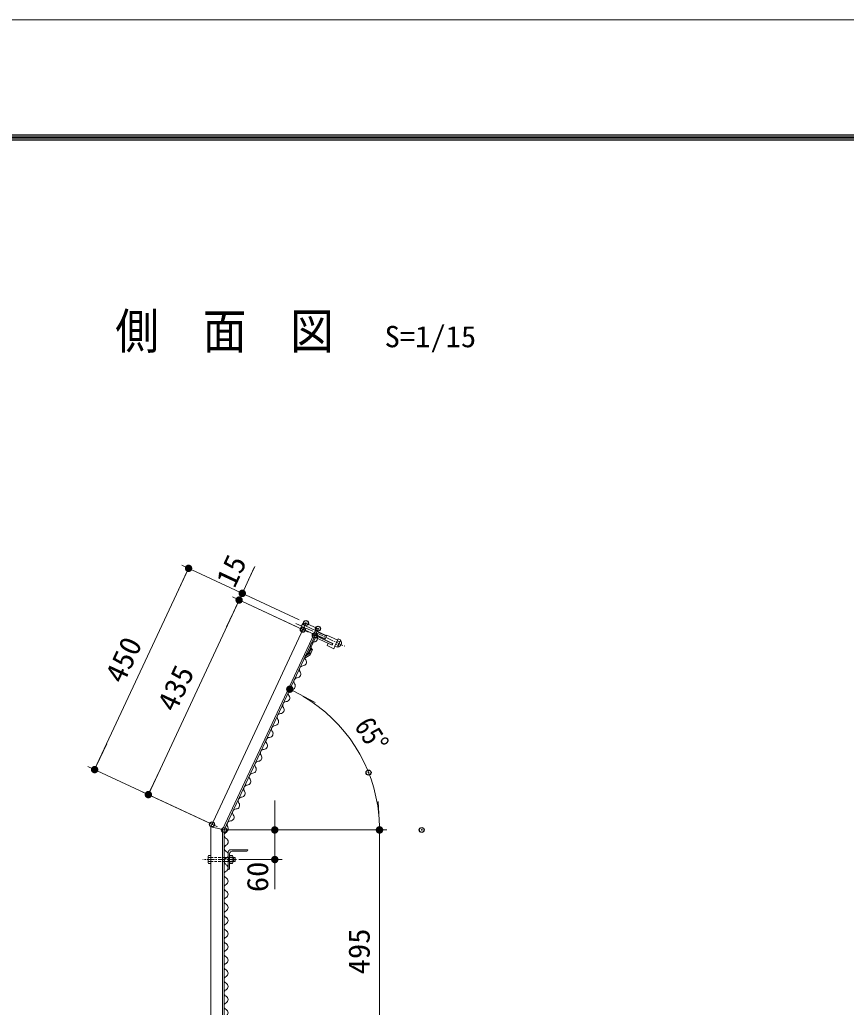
# Model space of a CAD drawing. Units: millimetres at full size. Extents: x -4455 to 4455, y -3150 to 3150.
# Drawn here: x -251 to 1423, y 1149 to 3150 of the extents above; entities that cross this region are included whole.
import ezdxf
from ezdxf.enums import TextEntityAlignment as Align

# ---------------------------------------------------------------- set-up
doc = ezdxf.new("R2010")
doc.units = ezdxf.units.MM
doc.header["$LTSCALE"] = 20
doc.header["$PDMODE"] = 32
doc.header["$PDSIZE"] = 10
for name, pattern in [('USER2', [4.7625, 3.175, -1.5875]), ('USER3', [0.375, 0.25, -0.125]), ('USER4', [1.125, 0.75, -0.125, 0.125, -0.125])]:
    doc.linetypes.add(name, pattern=pattern)
for name, color, linetype, lineweight in [('0-0_6文字', 3, 'Continuous', 18), ('0-3_5寸法', 1, 'Continuous', 18), ('0-4_SUNPOU', 1, 'Continuous', 18), ('0-6_1部材', 3, 'Continuous', 18), ('0-7_7詳細', 3, 'Continuous', 18), ('0-9_8部品', 7, 'Continuous', 18), ('0-B_2網', 4, 'Continuous', 18), ('0-C_AMI', 3, 'Continuous', 18), ('0-E_D-TTL', 7, 'Continuous', 18)]:
    doc.layers.add(name, color=color, linetype=linetype, lineweight=lineweight)
doc.layers.add('0-5_DEFPOINTS', color=7, linetype='Continuous')
doc.styles.add('ＭＳ ゴシック', font='')
doc.styles.get('ＭＳ ゴシック').set_extended_font_data('MS Gothic')

# ---------------------------------------------------------------- blocks, each defined once
blk = doc.blocks.new('NAMIX5')
at = {"layer": '0-C_AMI'}
for centre, start, end in [((35.6, -200), 118.07249, 241.92751), ((-35.6, -66.7), 298.07249, 61.92751), ((35.6, -466.7), 118.07249, 241.92751), ((-35.6, -333.3), 298.07249, 61.92751), ((-35.6, -600), 298.07249, 61.92751), ((35.6, -733.3), 118.07249, 241.92751), ((-35.6, -866.7), 298.07249, 61.92751), ((35.6, -1000), 118.07249, 241.92751), ((35.6, -1266.7), 118.07249, 241.92751), ((-35.6, -1133.3), 298.07249, 61.92751)]:
    blk.add_arc(centre, 75.6, start, end, dxfattribs=at)
blk = doc.blocks.new('NAMI')
at = {"layer": '0-C_AMI'}
for centre, start, end in [((-71.1, -133.3), 298.07249, 61.92751), ((71.1, -400), 118.07249, 241.92751)]:
    blk.add_arc(centre, 151.1, start, end, dxfattribs=at)
blk = doc.blocks.new('M1')
at = {"layer": '0-4_SUNPOU'}
blk.add_line((-5, 0), (-38.58, 0), dxfattribs=at)
for points in [[(0, 0), (-5, 0), (-4.96, 0.63)], [(0, 0), (-4.96, -0.63), (-5, 0)], [(0, 0), (-4.96, 0.63), (-4.84, 1.24)], [(0, 0), (-4.84, -1.24), (-4.96, -0.63)], [(0, 0), (-4.84, 1.24), (-4.65, 1.84)], [(0, 0), (-4.65, -1.84), (-4.84, -1.24)], [(0, 0), (-4.65, 1.84), (-4.38, 2.41)], [(0, 0), (-4.38, -2.41), (-4.65, -1.84)], [(0, 0), (-4.38, 2.41), (-4.05, 2.94)], [(0, 0), (-4.05, -2.94), (-4.38, -2.41)], [(0, 0), (-4.05, 2.94), (-3.64, 3.42)], [(0, 0), (-3.64, -3.42), (-4.05, -2.94)], [(0, 0), (-3.64, 3.42), (-3.19, 3.85)], [(0, 0), (-3.19, -3.85), (-3.64, -3.42)], [(0, 0), (-3.19, 3.85), (-2.68, 4.22)], [(0, 0), (-2.68, -4.22), (-3.19, -3.85)], [(0, 0), (-2.68, 4.22), (-2.13, 4.52)], [(0, 0), (-2.13, -4.52), (-2.68, -4.22)], [(0, 0), (-2.13, 4.52), (-1.55, 4.76)], [(0, 0), (-1.55, -4.76), (-2.13, -4.52)], [(0, 0), (-1.55, 4.76), (-0.94, 4.91)], [(0, 0), (-0.94, -4.91), (-1.55, -4.76)], [(0, 0), (-0.94, 4.91), (-0.31, 4.99)], [(0, 0), (-0.31, -4.99), (-0.94, -4.91)], [(0, 0), (-0.31, 4.99), (0.31, 4.99)], [(0, 0), (0.31, -4.99), (-0.31, -4.99)], [(0, 0), (0.31, 4.99), (0.94, 4.91)], [(0, 0), (0.94, 4.91), (1.55, 4.76)], [(0, 0), (1.55, 4.76), (2.13, 4.52)], [(0, 0), (2.13, 4.52), (2.68, 4.22)], [(0, 0), (2.68, 4.22), (3.19, 3.85)], [(0, 0), (3.19, 3.85), (3.64, 3.42)], [(0, 0), (3.64, 3.42), (4.05, 2.94)], [(0, 0), (4.05, 2.94), (4.38, 2.41)], [(0, 0), (4.38, 2.41), (4.65, 1.84)], [(0, 0), (4.65, 1.84), (4.84, 1.24)], [(0, 0), (4.84, 1.24), (4.96, 0.63)], [(0, 0), (4.96, 0.63), (5, 0)], [(0, 0), (0.94, -4.91), (0.31, -4.99)], [(0, 0), (1.55, -4.76), (0.94, -4.91)], [(0, 0), (2.13, -4.52), (1.55, -4.76)], [(0, 0), (2.68, -4.22), (2.13, -4.52)], [(0, 0), (3.19, -3.85), (2.68, -4.22)], [(0, 0), (3.64, -3.42), (3.19, -3.85)], [(0, 0), (4.05, -2.94), (3.64, -3.42)], [(0, 0), (4.38, -2.41), (4.05, -2.94)], [(0, 0), (4.65, -1.84), (4.38, -2.41)], [(0, 0), (4.84, -1.24), (4.65, -1.84)], [(0, 0), (4.96, -0.63), (4.84, -1.24)], [(0, 0), (5, 0), (4.96, -0.63)]]:
    blk.add_solid(points, dxfattribs=at)
blk = doc.blocks.new('NAMIX13')
at = {"layer": '0-C_AMI'}
for centre, start, end in [((-71.1, -133.3), 298.07249, 61.92751), ((71.1, -400), 118.07249, 241.92751), ((71.1, -933.3), 118.07249, 241.92751), ((-71.1, -666.7), 298.07249, 61.92751), ((-71.1, -1200), 298.07249, 61.92751), ((71.1, -1466.7), 118.07249, 241.92751), ((-71.1, -1733.3), 298.07249, 61.92751), ((71.1, -2000), 118.07249, 241.92751), ((71.1, -2533.3), 118.07249, 241.92751), ((-71.1, -2266.7), 298.07249, 61.92751), ((-71.1, -2800), 298.07249, 61.92751), ((71.1, -3066.7), 118.07249, 241.92751), ((-71.1, -3333.3), 298.07249, 61.92751), ((71.1, -3600), 118.07249, 241.92751), ((71.1, -4133.3), 118.07249, 241.92751), ((-71.1, -3866.7), 298.07249, 61.92751), ((-71.1, -4400), 298.07249, 61.92751), ((71.1, -4666.7), 118.07249, 241.92751), ((-71.1, -4933.3), 298.07249, 61.92751), ((71.1, -5200), 118.07249, 241.92751), ((71.1, -5733.3), 118.07249, 241.92751), ((-71.1, -5466.7), 298.07249, 61.92751)]:
    blk.add_arc(centre, 151.1, start, end, dxfattribs=at)

msp = doc.modelspace()

# ---------------------------------------------------------------- linework, layer by layer
at = {"layer": '0-3_5寸法'}
for p, q in [((315.08, 1934.03), (77.31, 2044.91)), ((90.9, 2038.57), (-99.28, 1630.73)), ((193.32, 1974.26), (9.48, 1580.01)), ((308.74, 1920.44), (179.72, 1980.6)), ((124.9, 1526.19), (-112.87, 1637.07)), ((149.37, 1514.78), (-4.11, 1586.35)), ((265.55, 1538.44), (265.55, 1568.44)), ((162.97, 1508.44), (490.53, 1508.44)), ((177.97, 1508.44), (492.48, 1508.44)), ((177.97, 1508.44), (280.55, 1508.44)), ((265.55, 1508.44), (265.55, 1448.44)), ((477.48, 1013.44), (477.48, 1508.44)), ((192.44, 1448.44), (280.55, 1448.44)), ((265.55, 1418.44), (265.55, 1388.44))]:
    msp.add_line(p, q, dxfattribs=at)
at = {"layer": '0-5_DEFPOINTS'}
for p in [(199.66, 1987.85), (328.67, 1927.69), (328.67, 1927.69), (353.14, 1916.28), (322.33, 1914.1), (346.81, 1902.69), (-99.28, 1630.73), (455.5, 1624.66), (9.48, 1580.01), (138.5, 1519.85), (162.97, 1508.44), (162.97, 1508.44), (162.97, 1508.44), (162.97, 1508.44), (162.97, 1508.44), (477.48, 1508.44), (563.07, 1508.44), (177.44, 1448.44), (265.55, 1448.44)]:
    msp.add_point(p, dxfattribs=at)
at = {"layer": '0-6_1部材', "color": 7}
for p, q in [((135.97, 1514.43), (328.67, 1927.69)), ((328.67, 1927.69), (353.14, 1916.28)), ((159.97, 1509.11), (350.43, 1917.55)), ((159.97, 1509.11), (159.97, -651.56)), ((162.97, 1508.44), (162.97, -651.56)), ((162.97, 1428.44), (162.97, 1463.44)), ((171.14, 1428.44), (171.14, 1463.44)), ((176.14, 1468.44), (211.14, 1468.44)), ((179.14, 1465.44), (209.14, 1465.44)), ((211.14, 1468.44), (211.14, 1467.44)), ((174.14, 1430.44), (174.14, 1460.44)), ((171.14, 1428.44), (172.14, 1428.44))]:
    msp.add_line(p, q, dxfattribs=at)
at = {"layer": '0-6_1部材', "linetype": 'USER3'}
for p, q in [((135.97, 1452.44), (161.14, 1452.44)), ((135.97, 1444.44), (161.14, 1444.44))]:
    msp.add_line(p, q, dxfattribs=at)
at = {"layer": '0-6_1部材', "color": 7}
for points in [[(135.97, 1514.43), (162.97, 1508.44), (353.14, 1916.28)], [(135.97, 1514.43), (135.97, -651.56), (162.97, -651.56)]]:
    msp.add_lwpolyline(points, dxfattribs=at)
for centre, radius, start, end in [((176.14, 1463.44), 5, 90, 180), ((179.14, 1460.44), 5, 90, 180), ((209.14, 1467.44), 2, 270, 0), ((172.14, 1430.44), 2, 270, 0)]:
    msp.add_arc(centre, radius, start, end, dxfattribs=at)
at = {"layer": '0-7_7詳細', "color": 1}
for p, q in [((212.34, 2015.04), (225.01, 2042.23)), ((315.08, 1934.03), (186.06, 1994.19)), ((193.32, 1974.26), (199.66, 1987.85)), ((333.21, 1909.03), (179.72, 1980.6)), ((180.64, 1947.07), (167.96, 1919.88)), ((162.97, 1508.44), (463.78, 1508.44))]:
    msp.add_line(p, q, dxfattribs=at)
at = {"layer": '0-7_7詳細'}
for centre, radius, start, end in [((169.03, 1498.14), 5.64, 109.98593, 144.915), ((160.41, 1512.58), 11.33, 306.19251, 338.55353), ((158.18, 1510.31), 12.91, 351.70856, 19.89401)]:
    msp.add_arc(centre, radius, start, end, dxfattribs=at)
at = {"layer": '0-9_8部品', "color": 1, "linetype": 'USER4'}
for p, q in [((308.31, 1926.83), (407.46, 1880.6)), ((188.27, 1448.44), (120.15, 1448.44))]:
    msp.add_line(p, q, dxfattribs=at)
at = {"layer": '0-9_8部品'}
for p, q in [((316.62, 1915.08), (322.47, 1927.64)), ((326.31, 1922.62), (321.79, 1924.72)), ((322.47, 1927.64), (323.49, 1928.35)), ((328, 1926.24), (323.49, 1928.35)), ((316.62, 1915.08), (316.72, 1913.85)), ((321.24, 1911.74), (316.72, 1913.85)), ((322.93, 1915.37), (318.41, 1917.47)), ((347.44, 1904.05), (367.38, 1894.75)), ((348.62, 1901.84), (383.06, 1885.78)), ((350.82, 1911.3), (370.76, 1902)), ((371.18, 1902.91), (366.95, 1893.84)), ((371.18, 1902.91), (392.93, 1892.76)), ((347.62, 1897.34), (333.25, 1866.53)), ((349.62, 1898.07), (380.43, 1883.7)), ((366.95, 1893.84), (383.27, 1886.24)), ((371.31, 1881.88), (373.63, 1886.87)), ((384.9, 1875.54), (371.31, 1881.88)), ((382.42, 1884.42), (383.27, 1886.23)), ((394.2, 1895.48), (387.44, 1880.98)), ((392.51, 1891.86), (389.13, 1884.61)), ((389.13, 1884.61), (393.64, 1882.5)), ((392.51, 1891.86), (397.07, 1889.73)), ((394.2, 1895.48), (398.71, 1893.38)), ((398.82, 1892.14), (398.71, 1893.38)), ((337.08, 1863.11), (324.52, 1854.89)), ((334.72, 1865.15), (326.92, 1860.05)), ((329.9, 1866.43), (331.26, 1865.8)), ((339.37, 1875.12), (334.72, 1865.15)), ((342.09, 1873.85), (337.08, 1863.11)), ((339.37, 1875.12), (342.09, 1873.85)), ((387.44, 1880.98), (384.9, 1875.54)), ((387.44, 1880.98), (391.95, 1878.88)), ((130.37, 1455.37), (130.99, 1456.44)), ((130.37, 1441.52), (130.37, 1455.37)), ((130.37, 1441.52), (130.99, 1440.44)), ((135.97, 1456.44), (130.99, 1456.44)), ((135.97, 1452.44), (130.99, 1452.44)), ((135.97, 1444.44), (130.99, 1444.44)), ((135.97, 1440.44), (135.97, 1456.44)), ((161.14, 1452.44), (174.14, 1452.44)), ((161.14, 1444.44), (174.14, 1444.44)), ((174.14, 1440.44), (174.14, 1456.44)), ((174.14, 1456.44), (179.92, 1456.44)), ((174.14, 1452.44), (179.92, 1452.44)), ((174.14, 1444.44), (179.92, 1444.44)), ((180.54, 1455.37), (179.92, 1456.44)), ((180.54, 1441.52), (179.92, 1440.44)), ((180.54, 1441.52), (180.54, 1455.37)), ((185.61, 1452.44), (180.54, 1452.44)), ((185.61, 1444.44), (180.54, 1444.44)), ((185.61, 1444.44), (185.61, 1452.44)), ((135.97, 1440.44), (130.99, 1440.44)), ((174.14, 1440.44), (179.92, 1440.44))]:
    msp.add_line(p, q, dxfattribs=at)
at = {"layer": '0-9_8部品', "color": 3, "linetype": 'USER2'}
for p, q in [((326.32, 1922.64), (350.69, 1911.36)), ((322.94, 1915.39), (347.31, 1904.11))]:
    msp.add_line(p, q, dxfattribs=at)
at = {"layer": '0-9_8部品', "color": 4}
for p, q in [((347.78, 1904.77), (367.72, 1895.47)), ((350.48, 1910.57), (370.42, 1901.27))]:
    msp.add_line(p, q, dxfattribs=at)
at = {"layer": '0-9_8部品'}
msp.add_lwpolyline([(398.82, 1892.14), (392.97, 1879.59), (391.95, 1878.88)], dxfattribs=at)
for centre, radius, start, end in [((331.5, 1915.79), 13.19, 137.35573, 172.65509), ((329.03, 1924.58), 7.23, 155.00224, 178.88522), ((323.17, 1912.03), 7.23, 131.11235, 155.00092), ((347.77, 1900.03), 2, 64.99207, 154.99219), ((348.98, 1896.71), 1.5, 65.00722, 155.00732), ((381.06, 1885.06), 1.5, 245.00729, 334.96823), ((393.09, 1887.03), 7.61, 269.02866, 41.50311), ((386.41, 1882.64), 7.23, 334.99903, 358.96354), ((382.87, 1892.07), 14.39, 318.38929, 350.69312), ((392.27, 1895.2), 7.27, 311.37286, 335.0017), ((331.89, 1867.16), 1.5, 245.00729, 334.99213), ((137.6, 1455.37), 7.23, 179.99992, 203.88486), ((143.56, 1448.44), 13.19, 162.35463, 197.65355), ((137.6, 1441.52), 7.23, 156.1122, 179.99992), ((173.3, 1455.37), 7.23, 336.12625, 0), ((173.3, 1441.52), 7.23, 0, 23.88957), ((167.29, 1448.45), 13.25, 342.41266, 17.55417)]:
    msp.add_arc(centre, radius, start, end, dxfattribs=at)
at = {"layer": '0-B_2網', "color": 1}
msp.add_arc((162.97, 1508.44), 314.77, 5.46281, 59.53729, dxfattribs=at)
at = {"layer": '0-C_AMI'}
for centre, radius, start, end in [((170.29, 1497.48), 7.06, 146.37365, 243.72463), ((163.61, 1484.48), 7.56, 298.07249, 61.92751), ((170.65, 1471.33), 7.36, 118.29324, 242.85559)]:
    msp.add_arc(centre, radius, start, end, dxfattribs=at)
at = {"layer": '0-E_D-TTL', "color": 2}
msp.add_lwpolyline([(-4455.04, 3150.21), (4454.66, 3150.21), (4454.66, -3150.21), (-4455.04, -3150.21)], close=True, dxfattribs=at)
at = {"layer": '0-E_D-TTL'}
for points in [[(-4168.65, 2916.86), (4168.28, 2916.86), (4168.28, -2916.87), (-4168.65, -2916.87)], [(-4166, 2914.21), (4165.63, 2914.21), (4165.63, -2914.21), (-4166, -2914.21)], [(-4163.35, 2911.56), (4162.97, 2911.56), (4162.97, -2911.56), (-4163.35, -2911.56)], [(-4160.7, 2908.91), (4160.32, 2908.91), (4160.32, -2908.91), (-4160.7, -2908.91)], [(-4158.05, 2906.26), (4157.67, 2906.26), (4157.67, -2906.26), (-4158.05, -2906.26)]]:
    msp.add_lwpolyline(points, close=True, dxfattribs=at)

# ---------------------------------------------------------------- block references
at = {"layer": '0-3_5寸法', "xscale": 1.5, "yscale": 1.5}
for p, rotation in [((90.9, 2038.57), 65.0001), ((193.32, 1974.26), 65.0001), ((-99.28, 1630.73), 245.0001), ((9.48, 1580.01), 245.0001), ((265.55, 1508.44), 270), ((477.48, 1508.44), 90), ((265.55, 1448.44), 90)]:
    msp.add_blockref('M1', p, dxfattribs=dict(at, rotation=rotation))
at = {"layer": '0-7_7詳細', "xscale": 1.5, "yscale": 1.5}
for p, rotation in [((199.66, 1987.85), 245.0001), ((193.32, 1974.26), 65.0001)]:
    msp.add_blockref('M1', p, dxfattribs=dict(at, rotation=rotation))
at = {"layer": '0-B_2網'}
for name, p, xscale, yscale, rotation in [('NAMIX5', (350.64, 1901.39), 0.1, 0.1, 335), ('M1', (295.99, 1793.72), 1.5, 1.5, 152.26869), ('NAMIX13', (294.29, 1780.55), 0.05, 0.05, 335), ('M1', (477.74, 1508.44), 1.5, 1.5, 272.73141)]:
    msp.add_blockref(name, p, dxfattribs=dict(at, xscale=xscale, yscale=yscale, rotation=rotation))
for name, p, xscale, yscale in [('NAMI', (167.3, 1464.79), 0.05, 0.05), ('NAMIX5', (166.81, 1438.03), 0.1, 0.1), ('NAMI', (166.81, 1304.7), 0.05, 0.05), ('NAMI', (166.81, 1278.03), 0.05, 0.05), ('NAMI', (166.81, 1251.36), 0.05, 0.05), ('NAMIX5', (166.81, 1224.7), 0.1, 0.1)]:
    msp.add_blockref(name, p, dxfattribs=dict(at, xscale=xscale, yscale=yscale))

# ---------------------------------------------------------------- texts
at = {"layer": '0-0_6文字', "color": 7, "style": 'ＭＳ ゴシック', "width": 0.9}
msp.add_text('側\u3000面\u3000図', height=72.14, dxfattribs=at).set_placement((-57.58, 2461.54), align=Align.BOTTOM_LEFT)
at = {"layer": '0-0_6文字', "style": 'ＭＳ ゴシック', "width": 1.05}
msp.add_text('S=1/15', height=43.26, dxfattribs=at).set_placement((488.02, 2473.56), align=Align.BOTTOM_LEFT)
at = {"layer": '0-3_5寸法', "color": 3, "style": 'ＭＳ ゴシック', "width": 1.05}
for s, rotation, p in [('450', 65, (-29.25, 1796.68)), ('435', 65, (76.33, 1739.17)), ('60', 90, (265.18, 1382.44)), ('495', 90, (470.81, 1215.94))]:
    msp.add_text(s, height=43.26, rotation=rotation, dxfattribs=at).set_placement(p, align=Align.BOTTOM_LEFT)
at = {"layer": '0-7_7詳細', "style": 'ＭＳ ゴシック', "width": 1.05}
msp.add_text('15', height=43.26, rotation=65, dxfattribs=at).set_placement((195.68, 1990.97), align=Align.BOTTOM_LEFT)
at = {"layer": '0-B_2網', "color": 3, "style": 'ＭＳ ゴシック', "width": 0.85}
msp.add_text('65°', height=43.3, rotation=302.5, dxfattribs=at).set_placement((414.32, 1712.15), align=Align.BOTTOM_LEFT)

doc.saveas('drawing.dxf')
